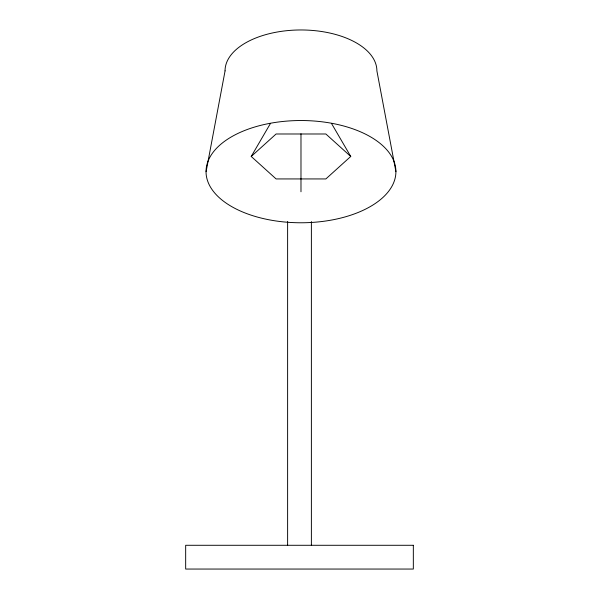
<?xml version="1.0" encoding="UTF-8"?>
<svg xmlns="http://www.w3.org/2000/svg" width="599" height="599" viewBox="0 0 599 599"><rect width="100%" height="100%" fill="white"/><g stroke="black" fill="none" stroke-linecap="round" stroke-linejoin="round"><path stroke-width="0.9" d="M206.101 171.651L225.074 70.862M331.494 123.439L350.744 156.459L325.863 178.936L276.102 178.936L251.221 156.459L270.471 123.439M251.221 156.459L276.102 133.989L325.863 133.989L350.744 156.459M395.909 171.651A94.927 51.117 0 0 0 253.519 127.377A94.927 51.117 0 0 0 253.519 215.925A94.927 51.117 0 0 0 395.909 171.651L376.891 70.862A75.938 40.897 0 0 0 300.983 29.965A75.938 40.897 0 0 0 225.044 70.862M311.383 221.548L311.383 545.285M300.983 133.764L300.983 191.762M287.617 221.488L287.617 545.285M413.332 545.285L185.668 545.285L185.668 569.05L413.332 569.05L413.332 545.285"/></g></svg>
